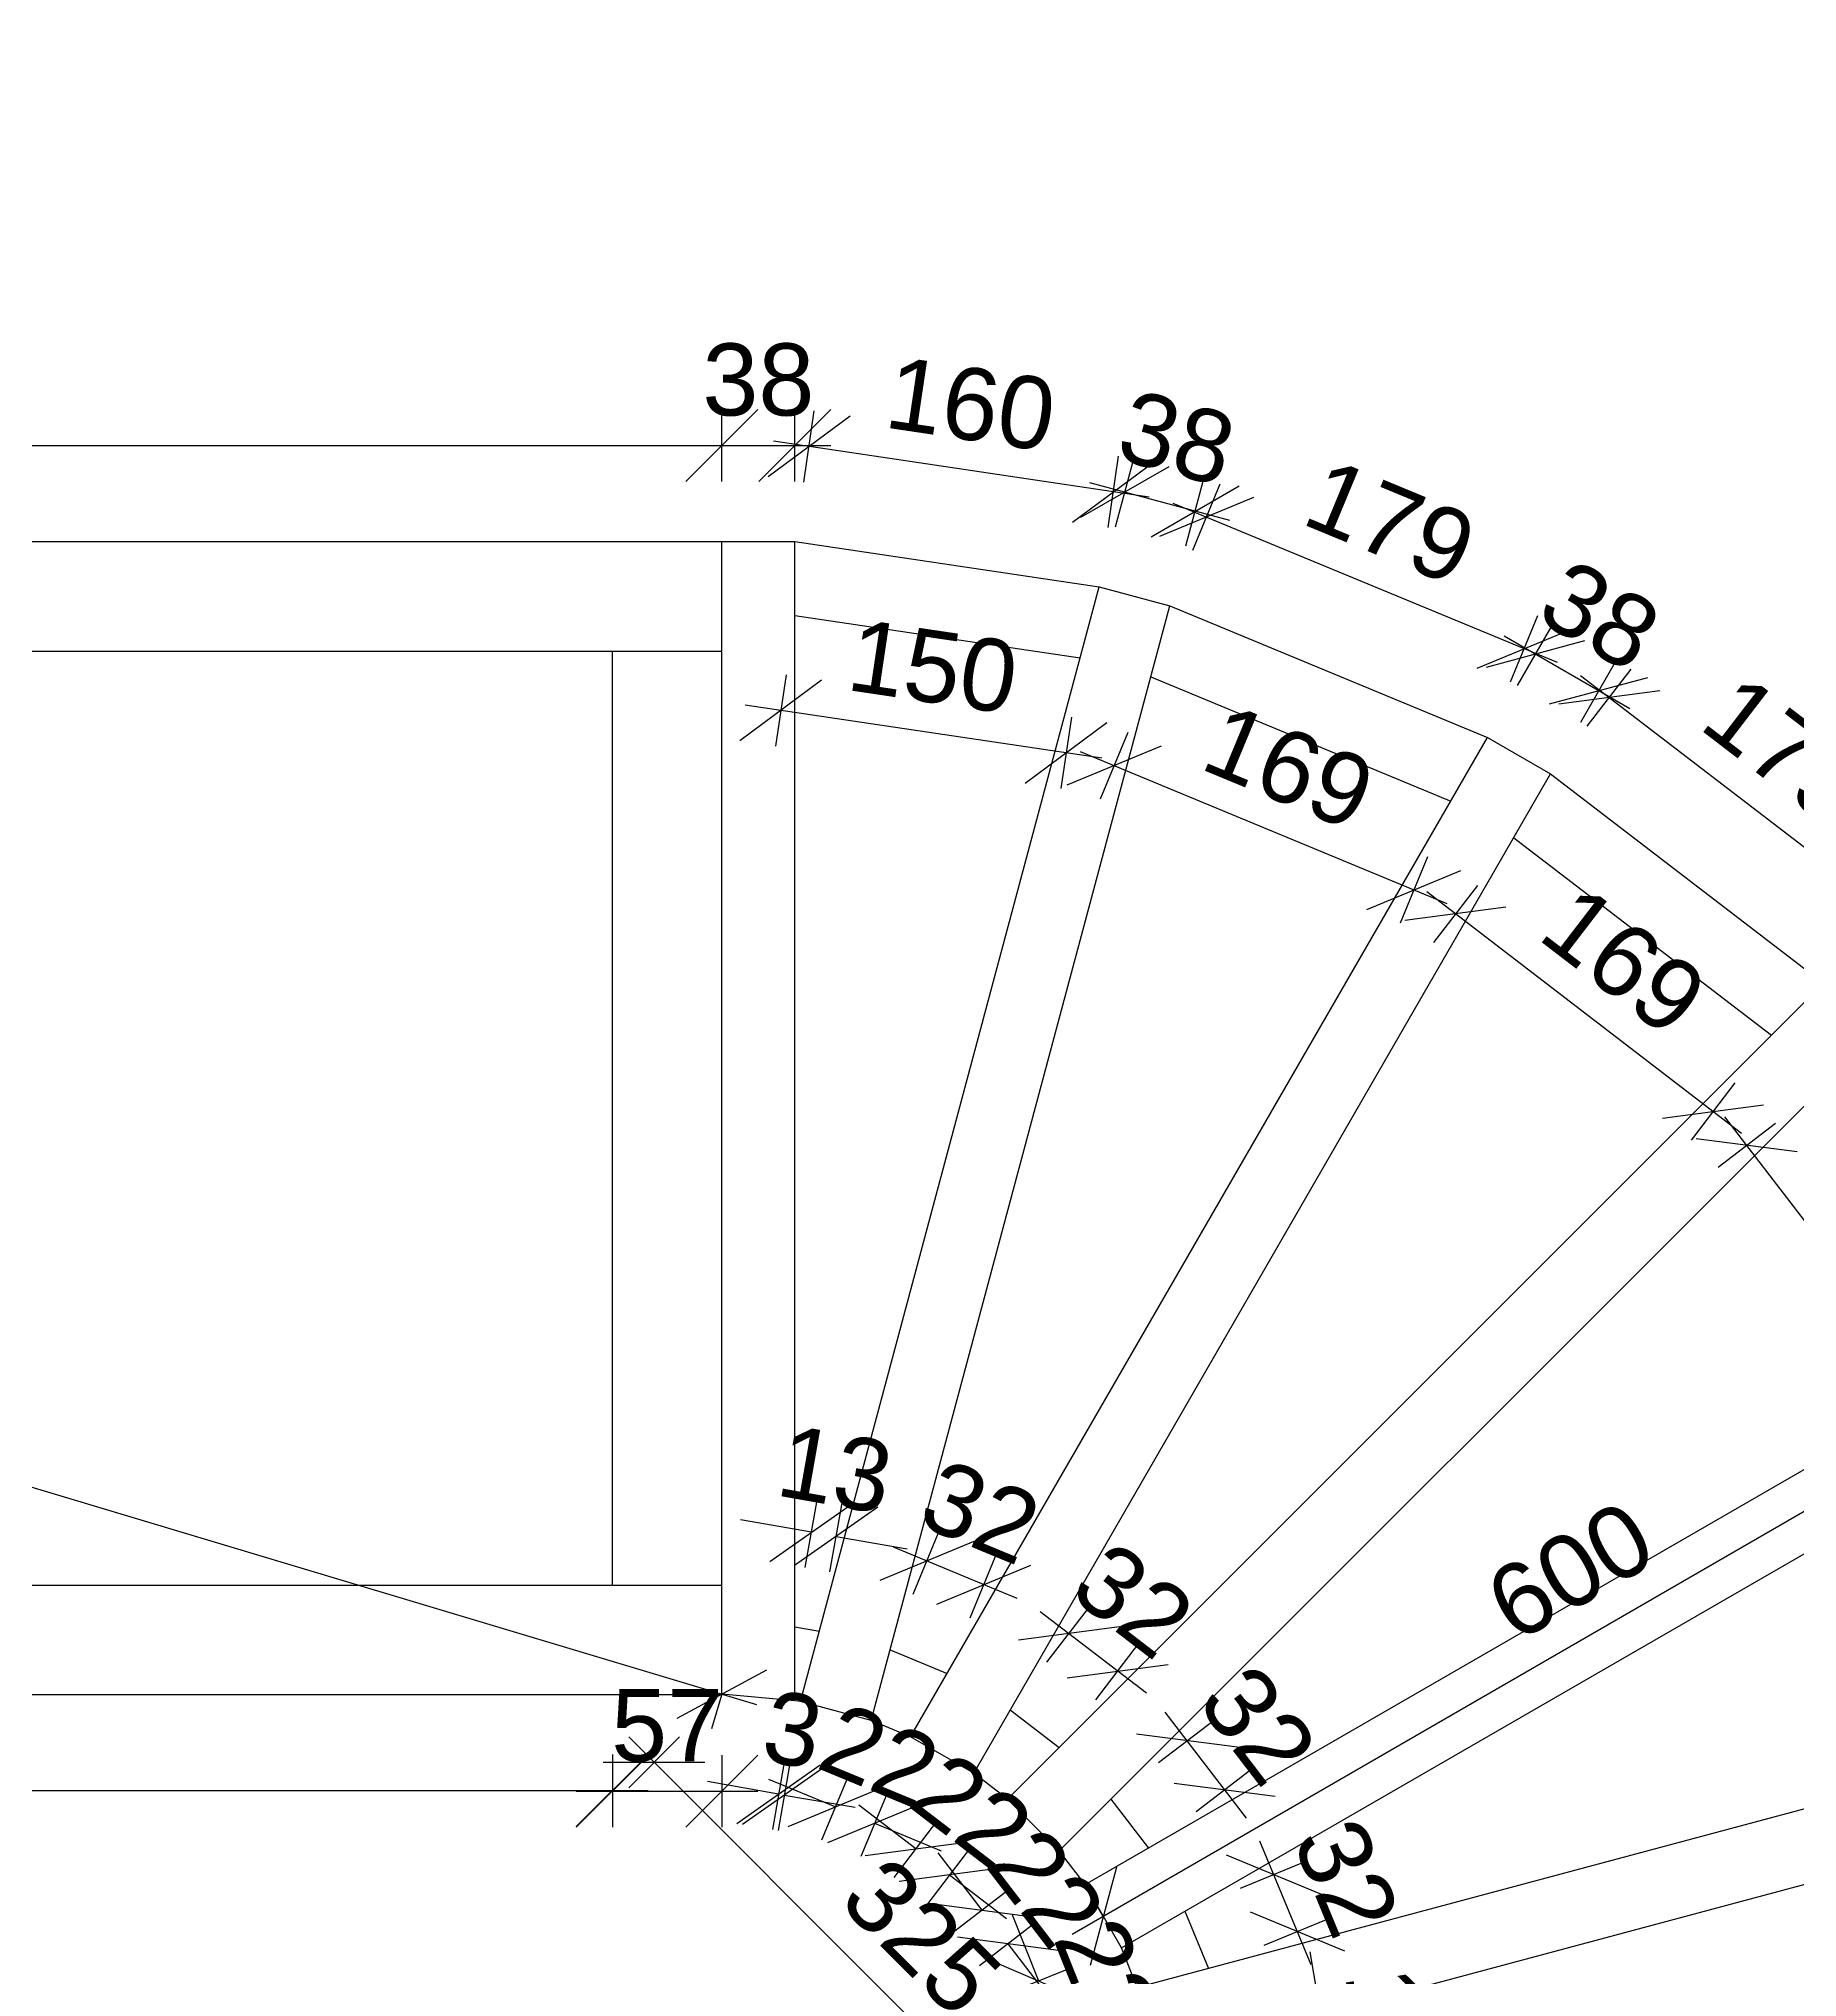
# Model space of a CAD drawing. Header units: millimetres. Extents: x -96270 to 80902, y -48795 to -34727.
# Drawn here: x 65831 to 66746, y -37668 to -36659 of the extents above; entities that cross this region are included whole.
import ezdxf
from ezdxf import colors
from ezdxf.entities.mleader import LeaderData, LeaderLine
from ezdxf.math import Vec2, Vec3

# ---------------------------------------------------------------- set-up
doc = ezdxf.new("R2010")
doc.units = ezdxf.units.MM
doc.layers.get('0').update_dxf_attribs({"lineweight": 25})
doc.layers.add('Mållinje (Afsætning af mål)', color=4, linetype='Continuous', lineweight=9)
doc.layers.add('Tyk fuldstregslinje (Optegning)', color=7, linetype='Continuous', lineweight=30)
doc.styles.add('Annotative', font='arial.ttf')
doc.dimstyles.new('Annotative', dxfattribs={"dimscale": 0, "dimtxt": 2.5, "dimasz": 2.5, "dimexe": 1.25, "dimexo": 1, "dimgap": 1, "dimtad": 1, "dimdec": 0, "dimzin": 0, "dimtxsty": 'Annotative', "dimblk": 'OBLIQUE', "dimcen": 1, "dimdle": 1.25, "dimadec": 0, "dimazin": 0, "dimtfac": 1, "dimtdec": 0, "dimtofl": 0, "dimtmove": 0, "dimatfit": 3, "dimfxl": 1.25, "dimfxlon": 1, "dimtolj": 1, "dimtzin": 0, "dimarcsym": 0})

# ---------------------------------------------------------------- blocks, each defined once
blk = doc.blocks.new('_Oblique')
at = {"color": 0, "linetype": 'ByBlock', "lineweight": -2}
blk.add_line((-0.5, -0.5), (0.5, 0.5), dxfattribs=at)
blk = doc.blocks.new('*D714')
at = {"layer": 'Defpoints', "color": 0, "transparency": 16777216}
for p in [(66186.7, -36870.8), (64186.7, -36920.8), (66186.7, -36920.8)]:
    blk.add_point(p, dxfattribs=at)
at = {"layer": 'Mållinje (Afsætning af mål)', "color": 0, "lineweight": -2, "transparency": 16777216}
for p, q in [((64186.7, -36889.6), (64186.7, -36852.1)), ((66186.7, -36889.6), (66186.7, -36852.1)), ((64167.9, -36870.8), (66205.4, -36870.8))]:
    blk.add_line(p, q, dxfattribs=at)
at = {"layer": 'Mållinje (Afsætning af mål)', "color": 0, "lineweight": -2, "transparency": 16777216, "xscale": 37.5, "yscale": 37.5, "zscale": 37.5, "rotation": 180}
blk.add_blockref('_Oblique', (64186.7, -36870.8), dxfattribs=at)
at = {"layer": 'Mållinje (Afsætning af mål)', "color": 0, "lineweight": -2, "transparency": 16777216, "xscale": 37.5, "yscale": 37.5, "zscale": 37.5}
blk.add_blockref('_Oblique', (66186.7, -36870.8), dxfattribs=at)
at = {"layer": 'Mållinje (Afsætning af mål)', "color": 0, "transparency": 16777216, "insert": (65186.7, -36836.7), "char_height": 37.5, "attachment_point": 5, "style": 'Annotative'}
blk.add_mtext('\\A1;2000', dxfattribs=at)
blk = doc.blocks.new('*D723')
at = {"layer": 'Defpoints', "color": 0, "transparency": 16777216}
for p in [(64186.7, -36920.8), (66186.7, -37520.6), (66186.7, -37520.6)]:
    blk.add_point(p, dxfattribs=at)
at = {"layer": 'Mållinje (Afsætning af mål)', "color": 0, "lineweight": -2, "transparency": 16777216}
for p, q in [((64168.7, -36915.4), (66204.7, -37526)), ((64186.7, -36920.8), (64181.3, -36938.8)), ((66186.7, -37520.6), (66181.3, -37538.6))]:
    blk.add_line(p, q, dxfattribs=at)
at = {"layer": 'Mållinje (Afsætning af mål)', "color": 0, "lineweight": -2, "transparency": 16777216, "xscale": 37.5, "yscale": 37.5, "zscale": 37.5}
for p, rotation in [((64186.7, -36920.8), 163.3050588094748), ((66186.7, -37520.6), 343.3050588094748)]:
    blk.add_blockref('_Oblique', p, dxfattribs=dict(at, rotation=rotation))
at = {"layer": 'Mållinje (Afsætning af mål)', "color": 0, "transparency": 16777216, "insert": (65196.5, -37188), "char_height": 37.5, "attachment_point": 5, "rotation": 343.3051, "style": 'Annotative'}
blk.add_mtext('\\A1;2088', dxfattribs=at)
blk = doc.blocks.new('*D669')
at = {"layer": 'Defpoints', "color": 0, "transparency": 16777216}
for p in [(66648.5, -37002), (66618, -37041.7), (66760, -37150.6)]:
    blk.add_point(p, dxfattribs=at)
at = {"layer": 'Mållinje (Afsætning af mål)', "color": 0, "lineweight": -2, "transparency": 16777216}
for p, q in [((66805.3, -37122.4), (66633.6, -36990.6)), ((66637.1, -37016.9), (66659.9, -36987.2)), ((66779, -37125.8), (66801.9, -37096.1))]:
    blk.add_line(p, q, dxfattribs=at)
at = {"layer": 'Mållinje (Afsætning af mål)', "color": 0, "lineweight": -2, "transparency": 16777216, "xscale": 37.5, "yscale": 37.5, "zscale": 37.5}
for p, rotation in [((66648.5, -37002), 142.4999999999954), ((66790.4, -37111), 322.4999999999954)]:
    blk.add_blockref('_Oblique', p, dxfattribs=dict(at, rotation=rotation))
at = {"layer": 'Mållinje (Afsætning af mål)', "color": 0, "transparency": 16777216, "insert": (66740.2, -37029.4), "char_height": 37.5, "attachment_point": 5, "rotation": 322.5, "style": 'Annotative'}
blk.add_mtext('\\A1;179', dxfattribs=at)
blk = doc.blocks.new('*D670')
at = {"layer": 'Defpoints', "color": 0, "transparency": 16777216}
for p in [(66610.1, -36979.4), (66585.1, -37022.7), (66618, -37041.7)]:
    blk.add_point(p, dxfattribs=at)
at = {"layer": 'Mållinje (Afsætning af mål)', "color": 0, "lineweight": -2, "transparency": 16777216}
for p, q in [((66659.3, -37007.8), (66593.9, -36970)), ((66600.7, -36995.7), (66619.5, -36963.2)), ((66633.7, -37014.7), (66652.4, -36982.2))]:
    blk.add_line(p, q, dxfattribs=at)
at = {"layer": 'Mållinje (Afsætning af mål)', "color": 0, "lineweight": -2, "transparency": 16777216, "xscale": 37.5, "yscale": 37.5, "zscale": 37.5}
for p, rotation in [((66610.1, -36979.4), 150.0000000000049), ((66643, -36998.4), 330.0000000000049)]:
    blk.add_blockref('_Oblique', p, dxfattribs=dict(at, rotation=rotation))
at = {"layer": 'Mållinje (Afsætning af mål)', "color": 0, "transparency": 16777216, "insert": (66643.7, -36959.3), "char_height": 37.5, "attachment_point": 5, "rotation": 330, "style": 'Annotative'}
blk.add_mtext('\\A1;38', dxfattribs=at)
blk = doc.blocks.new('*D671')
at = {"layer": 'Defpoints', "color": 0, "transparency": 16777216}
for p in [(66396.3, -36895.1), (66383.1, -36944.4), (66419.8, -36954.2)]:
    blk.add_point(p, dxfattribs=at)
at = {"layer": 'Mållinje (Afsætning af mål)', "color": 0, "lineweight": -2, "transparency": 16777216}
for p, q in [((66391.5, -36913.2), (66401.2, -36877)), ((66451.1, -36909.8), (66378.2, -36890.3)), ((66428.2, -36923.1), (66437.9, -36886.8))]:
    blk.add_line(p, q, dxfattribs=at)
at = {"layer": 'Mållinje (Afsætning af mål)', "color": 0, "lineweight": -2, "transparency": 16777216, "xscale": 37.5, "yscale": 37.5, "zscale": 37.5}
for p, rotation in [((66396.3, -36895.1), 164.9999999999935), ((66433, -36905), 344.9999999999935)]:
    blk.add_blockref('_Oblique', p, dxfattribs=dict(at, rotation=rotation))
at = {"layer": 'Mållinje (Afsætning af mål)', "color": 0, "transparency": 16777216, "insert": (66423.5, -36867), "char_height": 37.5, "attachment_point": 5, "rotation": 345, "style": 'Annotative'}
blk.add_mtext('\\A1;38', dxfattribs=at)
blk = doc.blocks.new('*D672')
at = {"layer": 'Defpoints', "color": 0, "transparency": 16777216}
for p in [(66438.9, -36908), (66419.8, -36954.2), (66585.1, -37022.7)]:
    blk.add_point(p, dxfattribs=at)
at = {"layer": 'Mållinje (Afsætning af mål)', "color": 0, "lineweight": -2, "transparency": 16777216}
for p, q in [((66431.8, -36925.3), (66446.1, -36890.7)), ((66621.6, -36983.7), (66421.6, -36900.9)), ((66597.1, -36993.8), (66611.4, -36959.2))]:
    blk.add_line(p, q, dxfattribs=at)
at = {"layer": 'Mållinje (Afsætning af mål)', "color": 0, "lineweight": -2, "transparency": 16777216, "xscale": 37.5, "yscale": 37.5, "zscale": 37.5}
for p, rotation in [((66438.9, -36908), 157.4999999999991), ((66604.3, -36976.5), 337.4999999999991)]:
    blk.add_blockref('_Oblique', p, dxfattribs=dict(at, rotation=rotation))
at = {"layer": 'Mållinje (Afsætning af mål)', "color": 0, "transparency": 16777216, "insert": (66534.7, -36910.7), "char_height": 37.5, "attachment_point": 5, "rotation": 337.5, "style": 'Annotative'}
blk.add_mtext('\\A1;179', dxfattribs=at)
blk = doc.blocks.new('*D673')
at = {"layer": 'Defpoints', "color": 0, "transparency": 16777216}
for p in [(66232.1, -36871.4), (66224.7, -36920.8), (66383.1, -36944.4)]:
    blk.add_point(p, dxfattribs=at)
at = {"layer": 'Mållinje (Afsætning af mål)', "color": 0, "lineweight": -2, "transparency": 16777216}
for p, q in [((66229.3, -36889.9), (66234.8, -36852.8)), ((66409, -36897.7), (66213.5, -36868.6)), ((66387.7, -36913.5), (66393.2, -36876.4))]:
    blk.add_line(p, q, dxfattribs=at)
at = {"layer": 'Mållinje (Afsætning af mål)', "color": 0, "lineweight": -2, "transparency": 16777216, "xscale": 37.5, "yscale": 37.5, "zscale": 37.5}
for p, rotation in [((66232.1, -36871.4), 171.5355879358983), ((66390.5, -36894.9), 351.5355879358983)]:
    blk.add_blockref('_Oblique', p, dxfattribs=dict(at, rotation=rotation))
at = {"layer": 'Mållinje (Afsætning af mål)', "color": 0, "transparency": 16777216, "insert": (66316.3, -36849.4), "char_height": 37.5, "attachment_point": 5, "rotation": 351.5356, "style": 'Annotative'}
blk.add_mtext('\\A1;160', dxfattribs=at)
blk = doc.blocks.new('*D674')
at = {"layer": 'Defpoints', "color": 0, "transparency": 16777216}
for p in [(66224.7, -36870.8), (66186.7, -36920.8), (66224.7, -36920.8)]:
    blk.add_point(p, dxfattribs=at)
at = {"layer": 'Mållinje (Afsætning af mål)', "color": 0, "lineweight": -2, "transparency": 16777216}
for p, q in [((66186.7, -36889.6), (66186.7, -36852.1)), ((66224.7, -36889.6), (66224.7, -36852.1)), ((66167.9, -36870.8), (66243.4, -36870.8))]:
    blk.add_line(p, q, dxfattribs=at)
at = {"layer": 'Mållinje (Afsætning af mål)', "color": 0, "lineweight": -2, "transparency": 16777216, "xscale": 37.5, "yscale": 37.5, "zscale": 37.5, "rotation": 180}
blk.add_blockref('_Oblique', (66186.7, -36870.8), dxfattribs=at)
at = {"layer": 'Mållinje (Afsætning af mål)', "color": 0, "lineweight": -2, "transparency": 16777216, "xscale": 37.5, "yscale": 37.5, "zscale": 37.5}
blk.add_blockref('_Oblique', (66224.7, -36870.8), dxfattribs=at)
at = {"layer": 'Mållinje (Afsætning af mål)', "color": 0, "transparency": 16777216, "insert": (66205.7, -36836.7), "char_height": 37.5, "attachment_point": 5, "style": 'Annotative'}
blk.add_mtext('\\A1;38', dxfattribs=at)
blk = doc.blocks.new('*D676')
at = {"layer": 'Defpoints', "color": 0, "transparency": 16777216}
for p in [(66394.7, -37652.7), (66351.6, -37669.9), (66402.9, -37673.2)]:
    blk.add_point(p, dxfattribs=at)
at = {"layer": 'Mållinje (Afsætning af mål)', "color": 0, "lineweight": -2, "transparency": 16777216}
for p, q in [((66351.6, -37669.9), (66337.7, -37635.1)), ((66369, -37662.9), (66334.2, -37676.9)), ((66377.2, -37683.5), (66342.4, -37697.4)), ((66359.8, -37690.4), (66373.8, -37725.3))]:
    blk.add_line(p, q, dxfattribs=at)
at = {"layer": 'Mållinje (Afsætning af mål)', "color": 0, "lineweight": -2, "transparency": 16777216, "xscale": 37.5, "yscale": 37.5, "zscale": 37.5}
for p, rotation in [((66351.6, -37669.9), 291.8095477103162), ((66359.8, -37690.4), 111.8095477103163)]:
    blk.add_blockref('_Oblique', p, dxfattribs=dict(at, rotation=rotation))
at = {"layer": 'Mållinje (Afsætning af mål)', "color": 0, "transparency": 16777216, "insert": (66387.1, -37667.6), "char_height": 37.5, "attachment_point": 5, "rotation": 291.8095, "style": 'Annotative'}
blk.add_mtext('\\A1;22', dxfattribs=at)
blk = doc.blocks.new('*D677')
at = {"layer": 'Defpoints', "color": 0, "transparency": 16777216}
for p in [(66499.1, -37691.7), (66449.8, -37700), (66452, -37712.8)]:
    blk.add_point(p, dxfattribs=at)
at = {"layer": 'Mållinje (Afsætning af mål)', "color": 0, "lineweight": -2, "transparency": 16777216}
for p, q in [((66499.1, -37691.7), (66492.9, -37654.7)), ((66480.6, -37694.8), (66517.6, -37688.6)), ((66482.8, -37707.6), (66519.8, -37701.4)), ((66501.3, -37704.5), (66507.5, -37741.5))]:
    blk.add_line(p, q, dxfattribs=at)
at = {"layer": 'Mållinje (Afsætning af mål)', "color": 0, "lineweight": -2, "transparency": 16777216, "xscale": 37.5, "yscale": 37.5, "zscale": 37.5}
for p, rotation in [((66499.1, -37691.7), 279.5430374472397), ((66501.3, -37704.5), 99.54303744723971)]:
    blk.add_blockref('_Oblique', p, dxfattribs=dict(at, rotation=rotation))
at = {"layer": 'Mållinje (Afsætning af mål)', "color": 0, "transparency": 16777216, "insert": (66533.9, -37692.4), "char_height": 37.5, "attachment_point": 5, "rotation": 279.543, "style": 'Annotative'}
blk.add_mtext('\\A1;13', dxfattribs=at)
blk = doc.blocks.new('*D678')
at = {"layer": 'Defpoints', "color": 0, "transparency": 16777216}
for p in [(66473.9, -37614.5), (66427.7, -37633.6), (66440, -37663.3)]:
    blk.add_point(p, dxfattribs=at)
at = {"layer": 'Mållinje (Afsætning af mål)', "color": 0, "lineweight": -2, "transparency": 16777216}
for p, q in [((66493.4, -37661.5), (66466.7, -37597.1)), ((66456.6, -37621.6), (66491.2, -37607.3)), ((66468.9, -37651.3), (66503.5, -37637))]:
    blk.add_line(p, q, dxfattribs=at)
at = {"layer": 'Mållinje (Afsætning af mål)', "color": 0, "lineweight": -2, "transparency": 16777216, "xscale": 37.5, "yscale": 37.5, "zscale": 37.5}
for p, rotation in [((66473.9, -37614.5), 112.499999999991), ((66486.2, -37644.1), 292.499999999991)]:
    blk.add_blockref('_Oblique', p, dxfattribs=dict(at, rotation=rotation))
at = {"layer": 'Mållinje (Afsætning af mål)', "color": 0, "transparency": 16777216, "insert": (66511.6, -37616.2), "char_height": 37.5, "attachment_point": 5, "rotation": 292.5, "style": 'Annotative'}
blk.add_mtext('\\A1;32', dxfattribs=at)
blk = doc.blocks.new('*D679')
at = {"layer": 'Defpoints', "color": 0, "transparency": 16777216}
for p in [(66428.8, -37544.8), (66389.2, -37575.2), (66408.7, -37600.7)]:
    blk.add_point(p, dxfattribs=at)
at = {"layer": 'Mållinje (Afsætning af mål)', "color": 0, "lineweight": -2, "transparency": 16777216}
for p, q in [((66414, -37556.2), (66443.7, -37533.4)), ((66459.8, -37585.1), (66417.4, -37529.9)), ((66433.5, -37581.7), (66463.3, -37558.8))]:
    blk.add_line(p, q, dxfattribs=at)
at = {"layer": 'Mållinje (Afsætning af mål)', "color": 0, "lineweight": -2, "transparency": 16777216, "xscale": 37.5, "yscale": 37.5, "zscale": 37.5}
for p, rotation in [((66428.8, -37544.8), 127.5000000000172), ((66448.4, -37570.3), 307.5000000000172)]:
    blk.add_blockref('_Oblique', p, dxfattribs=dict(at, rotation=rotation))
at = {"layer": 'Mållinje (Afsætning af mål)', "color": 0, "transparency": 16777216, "insert": (66465.7, -37536.7), "char_height": 37.5, "attachment_point": 5, "rotation": 307.5, "style": 'Annotative'}
blk.add_mtext('\\A1;32', dxfattribs=at)
blk = doc.blocks.new('*D680')
at = {"layer": 'Defpoints', "color": 0, "transparency": 16777216}
for p in [(66367.3, -37489.1), (66336.8, -37528.8), (66362.3, -37548.3)]:
    blk.add_point(p, dxfattribs=at)
at = {"layer": 'Mållinje (Afsætning af mål)', "color": 0, "lineweight": -2, "transparency": 16777216}
for p, q in [((66355.8, -37504), (66378.7, -37474.3)), ((66407.6, -37520.1), (66352.4, -37477.7)), ((66381.3, -37523.6), (66404.1, -37493.8))]:
    blk.add_line(p, q, dxfattribs=at)
at = {"layer": 'Mållinje (Afsætning af mål)', "color": 0, "lineweight": -2, "transparency": 16777216, "xscale": 37.5, "yscale": 37.5, "zscale": 37.5}
for p, rotation in [((66367.3, -37489.1), 142.5000000000082), ((66392.7, -37508.7), 322.5000000000082)]:
    blk.add_blockref('_Oblique', p, dxfattribs=dict(at, rotation=rotation))
at = {"layer": 'Mållinje (Afsætning af mål)', "color": 0, "transparency": 16777216, "insert": (66400.8, -37471.8), "char_height": 37.5, "attachment_point": 5, "rotation": 322.5, "style": 'Annotative'}
blk.add_mtext('\\A1;32', dxfattribs=at)
blk = doc.blocks.new('*D681')
at = {"layer": 'Defpoints', "color": 0, "transparency": 16777216}
for p in [(66293.4, -37451.3), (66274.2, -37497.5), (66303.9, -37509.8)]:
    blk.add_point(p, dxfattribs=at)
at = {"layer": 'Mållinje (Afsætning af mål)', "color": 0, "lineweight": -2, "transparency": 16777216}
for p, q in [((66286.2, -37468.6), (66300.5, -37434)), ((66340.4, -37470.8), (66276, -37444.1)), ((66315.9, -37480.9), (66330.2, -37446.3))]:
    blk.add_line(p, q, dxfattribs=at)
at = {"layer": 'Mållinje (Afsætning af mål)', "color": 0, "lineweight": -2, "transparency": 16777216, "xscale": 37.5, "yscale": 37.5, "zscale": 37.5}
for p, rotation in [((66293.4, -37451.3), 157.499999999992), ((66323, -37463.6), 337.499999999992)]:
    blk.add_blockref('_Oblique', p, dxfattribs=dict(at, rotation=rotation))
at = {"layer": 'Mållinje (Afsætning af mål)', "color": 0, "transparency": 16777216, "insert": (66321.3, -37425.9), "char_height": 37.5, "attachment_point": 5, "rotation": 337.5, "style": 'Annotative'}
blk.add_mtext('\\A1;32', dxfattribs=at)
blk = doc.blocks.new('*D682')
at = {"layer": 'Defpoints', "color": 0, "transparency": 16777216}
for p in [(66233.4, -37436.3), (66224.7, -37485.5), (66237.5, -37487.8)]:
    blk.add_point(p, dxfattribs=at)
at = {"layer": 'Mållinje (Afsætning af mål)', "color": 0, "lineweight": -2, "transparency": 16777216}
for p, q in [((66230.1, -37454.7), (66236.6, -37417.8)), ((66242.9, -37457), (66249.4, -37420.1)), ((66233.4, -37436.3), (66196.4, -37429.8)), ((66246.2, -37438.5), (66283.1, -37445))]:
    blk.add_line(p, q, dxfattribs=at)
at = {"layer": 'Mållinje (Afsætning af mål)', "color": 0, "lineweight": -2, "transparency": 16777216, "xscale": 37.5, "yscale": 37.5, "zscale": 37.5}
for p, rotation in [((66233.4, -37436.3), 350.000000000025), ((66246.2, -37438.5), 170.0000000000249)]:
    blk.add_blockref('_Oblique', p, dxfattribs=dict(at, rotation=rotation))
at = {"layer": 'Mållinje (Afsætning af mål)', "color": 0, "transparency": 16777216, "insert": (66245.7, -37403.8), "char_height": 37.5, "attachment_point": 5, "rotation": 350, "style": 'Annotative'}
blk.add_mtext('\\A1;13', dxfattribs=at)
blk = doc.blocks.new('*D683')
at = {"layer": 'Defpoints', "color": 0, "transparency": 16777216}
for p in [(66362.2, -37602.2), (66375.7, -37619.7), (66322.1, -37633)]:
    blk.add_point(p, dxfattribs=at)
at = {"layer": 'Mållinje (Afsætning af mål)', "color": 0, "lineweight": -2, "transparency": 16777216}
for p, q in [((66322.1, -37633), (66299.3, -37603.2)), ((66337, -37621.5), (66307.2, -37644.4)), ((66350.5, -37639.1), (66320.7, -37661.9)), ((66335.6, -37650.5), (66358.4, -37680.3))]:
    blk.add_line(p, q, dxfattribs=at)
at = {"layer": 'Mållinje (Afsætning af mål)', "color": 0, "lineweight": -2, "transparency": 16777216, "xscale": 37.5, "yscale": 37.5, "zscale": 37.5}
for p, rotation in [((66322.1, -37633), 307.4999999999838), ((66335.6, -37650.5), 127.4999999999838)]:
    blk.add_blockref('_Oblique', p, dxfattribs=dict(at, rotation=rotation))
at = {"layer": 'Mållinje (Afsætning af mål)', "color": 0, "transparency": 16777216, "insert": (66355.7, -37621.2), "char_height": 37.5, "attachment_point": 5, "rotation": 307.5, "style": 'Annotative'}
blk.add_mtext('\\A1;22', dxfattribs=at)
blk = doc.blocks.new('*D684')
at = {"layer": 'Defpoints', "color": 0, "transparency": 16777216}
for p in [(66317.8, -37561.8), (66335.3, -37575.3), (66287.6, -37601.1)]:
    blk.add_point(p, dxfattribs=at)
at = {"layer": 'Mållinje (Afsætning af mål)', "color": 0, "lineweight": -2, "transparency": 16777216}
for p, q in [((66287.6, -37601.1), (66257.9, -37578.3)), ((66299, -37586.2), (66276.2, -37616)), ((66316.6, -37599.7), (66293.8, -37629.5)), ((66305.2, -37614.6), (66334.9, -37637.4))]:
    blk.add_line(p, q, dxfattribs=at)
at = {"layer": 'Mållinje (Afsætning af mål)', "color": 0, "lineweight": -2, "transparency": 16777216, "xscale": 37.5, "yscale": 37.5, "zscale": 37.5}
for p, rotation in [((66287.6, -37601.1), 322.4999999999967), ((66305.2, -37614.6), 142.4999999999967)]:
    blk.add_blockref('_Oblique', p, dxfattribs=dict(at, rotation=rotation))
at = {"layer": 'Mållinje (Afsætning af mål)', "color": 0, "transparency": 16777216, "insert": (66317, -37581), "char_height": 37.5, "attachment_point": 5, "rotation": 322.5, "style": 'Annotative'}
blk.add_mtext('\\A1;22', dxfattribs=at)
blk = doc.blocks.new('*D741')
at = {"layer": 'Defpoints', "color": 0, "transparency": 16777216}
for p in [(66264.4, -37534.3), (66284.8, -37542.8), (66245.7, -37579.3)]:
    blk.add_point(p, dxfattribs=at)
at = {"layer": 'Mållinje (Afsætning af mål)', "color": 0, "lineweight": -2, "transparency": 16777216}
for p, q in [((66245.7, -37579.3), (66211.1, -37565)), ((66252.9, -37562), (66238.6, -37596.6)), ((66273.4, -37570.5), (66259, -37605.1)), ((66266.2, -37587.8), (66300.9, -37602.2))]:
    blk.add_line(p, q, dxfattribs=at)
at = {"layer": 'Mållinje (Afsætning af mål)', "color": 0, "lineweight": -2, "transparency": 16777216, "xscale": 37.5, "yscale": 37.5, "zscale": 37.5}
for p, rotation in [((66245.7, -37579.3), 337.5000000000064), ((66266.2, -37587.8), 157.5000000000064)]:
    blk.add_blockref('_Oblique', p, dxfattribs=dict(at, rotation=rotation))
at = {"layer": 'Mållinje (Afsætning af mål)', "color": 0, "transparency": 16777216, "insert": (66268.9, -37552.3), "char_height": 37.5, "attachment_point": 5, "rotation": 337.5, "style": 'Annotative'}
blk.add_mtext('\\A1;22', dxfattribs=at)
blk = doc.blocks.new('*D742')
at = {"layer": 'Defpoints', "color": 0, "transparency": 16777216}
for p in [(66224.7, -37524), (66227.7, -37524.5), (66216.2, -37572.6)]:
    blk.add_point(p, dxfattribs=at)
at = {"layer": 'Mållinje (Afsætning af mål)', "color": 0, "lineweight": -2, "transparency": 16777216}
for p, q in [((66219.4, -37554.1), (66213, -37591)), ((66222.4, -37554.6), (66216, -37591.5)), ((66216.2, -37572.6), (66179.3, -37566.1)), ((66219.2, -37573.1), (66256.1, -37579.5))]:
    blk.add_line(p, q, dxfattribs=at)
at = {"layer": 'Mållinje (Afsætning af mål)', "color": 0, "lineweight": -2, "transparency": 16777216, "xscale": 37.5, "yscale": 37.5, "zscale": 37.5}
for p, rotation in [((66216.2, -37572.6), 350.114333055934), ((66219.2, -37573.1), 170.114333055934)]:
    blk.add_blockref('_Oblique', p, dxfattribs=dict(at, rotation=rotation))
at = {"layer": 'Mållinje (Afsætning af mål)', "color": 0, "transparency": 16777216, "insert": (66223.6, -37539.2), "char_height": 37.5, "attachment_point": 5, "rotation": 350.1143, "style": 'Annotative'}
blk.add_mtext('\\A1;3', dxfattribs=at)
blk = doc.blocks.new('*D745')
at = {"layer": 'Defpoints', "color": 0, "transparency": 16777216}
for p in [(66759.8, -37204.6), (66720.1, -37235), (66862.6, -37338.6)]:
    blk.add_point(p, dxfattribs=at)
at = {"layer": 'Mållinje (Afsætning af mål)', "color": 0, "lineweight": -2, "transparency": 16777216}
for p, q in [((66735, -37223.6), (66705.2, -37246.5)), ((66834.4, -37383.9), (66708.7, -37220.2)), ((66837.8, -37357.7), (66808.1, -37380.5))]:
    blk.add_line(p, q, dxfattribs=at)
at = {"layer": 'Mållinje (Afsætning af mål)', "color": 0, "lineweight": -2, "transparency": 16777216, "xscale": 37.5, "yscale": 37.5, "zscale": 37.5}
for p, rotation in [((66720.1, -37235), 127.500000000001), ((66822.9, -37369.1), 307.500000000001)]:
    blk.add_blockref('_Oblique', p, dxfattribs=dict(at, rotation=rotation))
at = {"layer": 'Mållinje (Afsætning af mål)', "color": 0, "transparency": 16777216, "insert": (66798.6, -37281.3), "char_height": 37.5, "attachment_point": 5, "rotation": 307.5, "style": 'Annotative'}
blk.add_mtext('\\A1;169', dxfattribs=at)
blk = doc.blocks.new('*D746')
at = {"layer": 'Defpoints', "color": 0, "transparency": 16777216}
for p in [(66598.9, -37074.9), (66568.4, -37114.6), (66732.9, -37177.7)]:
    blk.add_point(p, dxfattribs=at)
at = {"layer": 'Mållinje (Afsætning af mål)', "color": 0, "lineweight": -2, "transparency": 16777216}
for p, q in [((66579.9, -37099.7), (66557, -37129.4)), ((66717.3, -37228.8), (66553.6, -37103.1)), ((66713.9, -37202.5), (66691.1, -37232.3))]:
    blk.add_line(p, q, dxfattribs=at)
at = {"layer": 'Mållinje (Afsætning af mål)', "color": 0, "lineweight": -2, "transparency": 16777216, "xscale": 37.5, "yscale": 37.5, "zscale": 37.5}
for p, rotation in [((66568.4, -37114.6), 142.5000000000025), ((66702.5, -37217.4), 322.5000000000024)]:
    blk.add_blockref('_Oblique', p, dxfattribs=dict(at, rotation=rotation))
at = {"layer": 'Mållinje (Afsætning af mål)', "color": 0, "transparency": 16777216, "insert": (66656.2, -37138.9), "char_height": 37.5, "attachment_point": 5, "rotation": 322.5, "style": 'Annotative'}
blk.add_mtext('\\A1;169', dxfattribs=at)
blk = doc.blocks.new('*D747')
at = {"layer": 'Defpoints', "color": 0, "transparency": 16777216}
for p in [(66409.9, -36991.2), (66390.8, -37037.4), (66566, -37055.9)]:
    blk.add_point(p, dxfattribs=at)
at = {"layer": 'Mållinje (Afsætning af mål)', "color": 0, "lineweight": -2, "transparency": 16777216}
for p, q in [((66397.9, -37020.1), (66383.6, -37054.8)), ((66564.2, -37109.3), (66373.4, -37030.3)), ((66554, -37084.8), (66539.7, -37119.4))]:
    blk.add_line(p, q, dxfattribs=at)
at = {"layer": 'Mållinje (Afsætning af mål)', "color": 0, "lineweight": -2, "transparency": 16777216, "xscale": 37.5, "yscale": 37.5, "zscale": 37.5}
for p, rotation in [((66390.8, -37037.4), 157.5000000000024), ((66546.8, -37102.1), 337.5000000000024)]:
    blk.add_blockref('_Oblique', p, dxfattribs=dict(at, rotation=rotation))
at = {"layer": 'Mållinje (Afsætning af mål)', "color": 0, "transparency": 16777216, "insert": (66481.9, -37038.2), "char_height": 37.5, "attachment_point": 5, "rotation": 337.5, "style": 'Annotative'}
blk.add_mtext('\\A1;169', dxfattribs=at)
blk = doc.blocks.new('*D748')
at = {"layer": 'Defpoints', "color": 0, "transparency": 16777216}
for p in [(66224.7, -36959.2), (66373.2, -36981.3), (66217.3, -37008.7)]:
    blk.add_point(p, dxfattribs=at)
at = {"layer": 'Mållinje (Afsætning af mål)', "color": 0, "lineweight": -2, "transparency": 16777216}
for p, q in [((66220.1, -36990.1), (66214.6, -37027.2)), ((66384.4, -37033.5), (66198.8, -37005.9)), ((66368.6, -37012.2), (66363.1, -37049.3))]:
    blk.add_line(p, q, dxfattribs=at)
at = {"layer": 'Mållinje (Afsætning af mål)', "color": 0, "lineweight": -2, "transparency": 16777216, "xscale": 37.5, "yscale": 37.5, "zscale": 37.5}
for p, rotation in [((66217.3, -37008.7), 171.5355879358973), ((66365.8, -37030.8), 351.5355879358973)]:
    blk.add_blockref('_Oblique', p, dxfattribs=dict(at, rotation=rotation))
at = {"layer": 'Mållinje (Afsætning af mål)', "color": 0, "transparency": 16777216, "insert": (66296.6, -36986), "char_height": 37.5, "attachment_point": 5, "rotation": 351.5356, "style": 'Annotative'}
blk.add_mtext('\\A1;150', dxfattribs=at)
blk = doc.blocks.new('*D749')
at = {"layer": 'Defpoints', "color": 0, "transparency": 16777216}
for p in [(66186.7, -37520.8), (66151.4, -37556.1), (66416.7, -37750.8)]:
    blk.add_point(p, dxfattribs=at)
at = {"layer": 'Mållinje (Afsætning af mål)', "color": 0, "lineweight": -2, "transparency": 16777216}
for p, q in [((66164.7, -37542.8), (66138.2, -37569.3)), ((66394.7, -37799.3), (66138.2, -37542.8)), ((66394.7, -37772.8), (66368.2, -37799.3))]:
    blk.add_line(p, q, dxfattribs=at)
at = {"layer": 'Mållinje (Afsætning af mål)', "color": 0, "lineweight": -2, "transparency": 16777216, "xscale": 37.5, "yscale": 37.5, "zscale": 37.5}
for p, rotation in [((66151.4, -37556.1), 135), ((66381.4, -37786.1), 315)]:
    blk.add_blockref('_Oblique', p, dxfattribs=dict(at, rotation=rotation))
at = {"layer": 'Mållinje (Afsætning af mål)', "color": 0, "transparency": 16777216, "insert": (66290.6, -37646.9), "char_height": 37.5, "attachment_point": 5, "rotation": 315, "style": 'Annotative'}
blk.add_mtext('\\A1;325', dxfattribs=at)
blk = doc.blocks.new('*D750')
at = {"layer": 'Defpoints', "color": 0, "transparency": 16777216}
for p in [(66905.3, -37335.9), (66385.2, -37636.2), (66385.2, -37636.2)]:
    blk.add_point(p, dxfattribs=at)
at = {"layer": 'Mållinje (Afsætning af mål)', "color": 0, "lineweight": -2, "transparency": 16777216}
for p, q in [((66905.3, -37335.9), (66895.9, -37319.7)), ((66921.5, -37326.5), (66369, -37645.6)), ((66385.2, -37636.2), (66375.8, -37620))]:
    blk.add_line(p, q, dxfattribs=at)
at = {"layer": 'Mållinje (Afsætning af mål)', "color": 0, "lineweight": -2, "transparency": 16777216, "xscale": 37.5, "yscale": 37.5, "zscale": 37.5}
for p, rotation in [((66905.3, -37335.9), 30.0000000000023), ((66385.2, -37636.2), 210.0000000000023)]:
    blk.add_blockref('_Oblique', p, dxfattribs=dict(at, rotation=rotation))
at = {"layer": 'Mållinje (Afsætning af mål)', "color": 0, "transparency": 16777216, "insert": (66628.2, -37456.5), "char_height": 37.5, "attachment_point": 5, "rotation": 30, "style": 'Annotative'}
blk.add_mtext('\\A1;600', dxfattribs=at)
blk = doc.blocks.new('*D758')
at = {"layer": 'Defpoints', "color": 0, "transparency": 16777216}
for p in [(64243.7, -37482.8), (66129.7, -37482.8), (66129.7, -37570.8)]:
    blk.add_point(p, dxfattribs=at)
at = {"layer": 'Mållinje (Afsætning af mål)', "color": 0, "lineweight": -2, "transparency": 16777216}
for p, q in [((64243.7, -37552), (64243.7, -37589.5)), ((66129.7, -37552), (66129.7, -37589.5)), ((64224.9, -37570.8), (66148.4, -37570.8))]:
    blk.add_line(p, q, dxfattribs=at)
at = {"layer": 'Mållinje (Afsætning af mål)', "color": 0, "lineweight": -2, "transparency": 16777216, "xscale": 37.5, "yscale": 37.5, "zscale": 37.5, "rotation": 180}
blk.add_blockref('_Oblique', (64243.7, -37570.8), dxfattribs=at)
at = {"layer": 'Mållinje (Afsætning af mål)', "color": 0, "lineweight": -2, "transparency": 16777216, "xscale": 37.5, "yscale": 37.5, "zscale": 37.5}
blk.add_blockref('_Oblique', (66129.7, -37570.8), dxfattribs=at)
at = {"layer": 'Mållinje (Afsætning af mål)', "color": 0, "transparency": 16777216, "insert": (65186.7, -37536.6), "char_height": 37.5, "attachment_point": 5, "style": 'Annotative'}
blk.add_mtext('\\A1;1886', dxfattribs=at)
blk = doc.blocks.new('*D759')
at = {"layer": 'Defpoints', "color": 0, "transparency": 16777216}
for p in [(66129.7, -37482.8), (66186.7, -37482.8), (66186.7, -37571.1)]:
    blk.add_point(p, dxfattribs=at)
at = {"layer": 'Mållinje (Afsætning af mål)', "color": 0, "lineweight": -2, "transparency": 16777216}
for p, q in [((66129.7, -37552.4), (66129.7, -37589.9)), ((66186.7, -37552.4), (66186.7, -37589.9)), ((66110.9, -37571.1), (66205.4, -37571.1))]:
    blk.add_line(p, q, dxfattribs=at)
at = {"layer": 'Mållinje (Afsætning af mål)', "color": 0, "lineweight": -2, "transparency": 16777216, "xscale": 37.5, "yscale": 37.5, "zscale": 37.5, "rotation": 180}
blk.add_blockref('_Oblique', (66129.7, -37571.1), dxfattribs=at)
at = {"layer": 'Mållinje (Afsætning af mål)', "color": 0, "lineweight": -2, "transparency": 16777216, "xscale": 37.5, "yscale": 37.5, "zscale": 37.5}
blk.add_blockref('_Oblique', (66186.7, -37571.1), dxfattribs=at)
at = {"layer": 'Mållinje (Afsætning af mål)', "color": 0, "transparency": 16777216, "insert": (66158.2, -37537), "char_height": 37.5, "attachment_point": 5, "style": 'Annotative'}
blk.add_mtext('\\A1;57', dxfattribs=at)

msp = doc.modelspace()

# ---------------------------------------------------------------- linework, layer by layer
at = {"layer": 'Tyk fuldstregslinje (Optegning)'}
for p, q in [((64186.7, -36920.8), (66186.7, -36920.8)), ((66186.7, -37520.8), (66186.7, -36920.8)), ((66186.7, -36920.8), (66224.7, -36920.8)), ((66224.7, -37524), (66224.7, -36920.8)), ((66224.7, -36920.8), (66383.1, -36944.4)), ((66227.7, -37524.5), (66383.1, -36944.4)), ((66383.1, -36944.4), (66419.8, -36954.2)), ((66224.7, -36959.2), (66373.2, -36981.3)), ((66264.4, -37534.3), (66419.8, -36954.2)), ((66419.8, -36954.2), (66585.1, -37022.7)), ((64186.7, -36977.8), (66186.7, -36977.8)), ((66129.7, -37463.8), (66129.7, -36977.8)), ((66409.9, -36991.2), (66566, -37055.9)), ((66284.8, -37542.8), (66585.1, -37022.7)), ((66585.1, -37022.7), (66618, -37041.7)), ((66317.8, -37561.8), (66618, -37041.7)), ((66618, -37041.7), (66760, -37150.6)), ((66598.9, -37074.9), (66732.9, -37177.7)), ((66335.3, -37575.3), (66760, -37150.6)), ((66362.2, -37602.2), (66786.9, -37177.5)), ((66375.7, -37619.7), (66895.8, -37319.5)), ((66394.7, -37652.7), (66914.8, -37352.4)), ((64186.7, -37463.8), (66186.7, -37463.8)), ((66224.7, -37485.5), (66237.5, -37487.8)), ((66274.2, -37497.5), (66303.9, -37509.8)), ((64186.7, -37520.8), (66186.7, -37520.8)), ((66224.7, -37524), (66186.7, -37520.6)), ((66227.7, -37524.5), (66224.7, -37524)), ((66264.4, -37534.3), (66227.7, -37524.5)), ((66403.2, -37673.1), (66983.3, -37517.7)), ((66284.8, -37542.8), (66264.4, -37534.3)), ((66336.8, -37528.8), (66362.3, -37548.3)), ((66317.8, -37561.8), (66284.8, -37542.8)), ((66413, -37709.8), (66993.1, -37554.4)), ((66335.3, -37575.3), (66317.8, -37561.8)), ((66362.2, -37602.2), (66335.3, -37575.3)), ((66389.2, -37575.2), (66408.7, -37600.7)), ((66375.7, -37619.7), (66362.2, -37602.2)), ((66394.7, -37652.7), (66375.7, -37619.7)), ((66427.7, -37633.6), (66440, -37663.3)), ((66402.9, -37673.2), (66394.7, -37652.7))]:
    msp.add_line(p, q, dxfattribs=at)

# ---------------------------------------------------------------- dimensions: what is measured, and where the dimension line sits
at = {"layer": 'Mållinje (Afsætning af mål)'}
for p1, p2, distance, picture, middle in [((64186.7, -36920.8), (66186.7, -36920.8), 50, '*D714', (65186.7, -36836.7)), ((66383.1, -36944.4), (66224.7, -36920.8), -50, '*D673', (66316.3, -36849.4)), ((66585.1, -37022.7), (66419.8, -36954.2), -50, '*D672', (66534.7, -36910.7)), ((64186.7, -36920.8), (66186.7, -37520.6), 0, '*D723', (65196.5, -37188)), ((66373.2, -36981.3), (66224.7, -36959.2), 50, '*D748', (66296.6, -36986)), ((66566, -37055.9), (66409.9, -36991.2), 50, '*D747', (66481.9, -37038.2)), ((66760, -37150.6), (66618, -37041.7), -50, '*D669', (66740.2, -37029.4)), ((66732.9, -37177.7), (66598.9, -37074.9), 50, '*D746', (66656.2, -37138.9)), ((66862.6, -37338.6), (66759.8, -37204.6), 50, '*D745', (66798.6, -37281.3)), ((64243.7, -37482.8), (66129.7, -37482.8), -88, '*D758', (65186.7, -37536.6)), ((66416.7, -37750.8), (66186.7, -37520.8), 49.9, '*D749', (66290.6, -37646.9))]:
    dim = msp.add_aligned_dim(p1=p1, p2=p2, distance=distance, dimstyle='Annotative', dxfattribs=at)
    dim.commit()
    dim.dimension.update_dxf_attribs({"geometry": picture, "text_midpoint": middle})
for base, p1, p2, angle, picture, middle in [((66224.7, -36870.8), (66186.7, -36920.8), (66224.7, -36920.8), 0, '*D674', (66205.7, -36870.8)), ((66396.3, -36895.1), (66419.8, -36954.2), (66383.1, -36944.4), 165, '*D671', (66414.7, -36900)), ((66610.1, -36979.4), (66618, -37041.7), (66585.1, -37022.7), 150, '*D670', (66626.6, -36988.9)), ((66233.4, -37436.3), (66237.5, -37487.8), (66224.7, -37485.5), 170, '*D682', (66239.8, -37437.4)), ((66293.4, -37451.3), (66303.9, -37509.8), (66274.2, -37497.5), 157.5, '*D681', (66308.2, -37457.5)), ((66367.3, -37489.1), (66362.3, -37548.3), (66336.8, -37528.8), 142.5, '*D680', (66380, -37498.9)), ((66186.7, -37571.1), (66129.7, -37482.8), (66186.7, -37482.8), 0, '*D759', (66158.2, -37571.1)), ((66428.8, -37544.8), (66408.7, -37600.7), (66389.2, -37575.2), 127.5, '*D679', (66438.6, -37557.5)), ((66216.2, -37572.6), (66227.7, -37524.5), (66224.7, -37524), 170.1143, '*D742', (66217.7, -37572.8)), ((66245.7, -37579.3), (66284.8, -37542.8), (66264.4, -37534.3), 157.5, '*D741', (66256, -37583.6)), ((66287.6, -37601.1), (66335.3, -37575.3), (66317.8, -37561.8), 142.5, '*D684', (66296.4, -37607.8)), ((66322.1, -37633), (66375.7, -37619.7), (66362.2, -37602.2), 127.5, '*D683', (66328.8, -37641.7)), ((66473.9, -37614.5), (66440, -37663.3), (66427.7, -37633.6), 112.5, '*D678', (66480, -37629.3)), ((66351.6, -37669.9), (66402.9, -37673.2), (66394.7, -37652.7), 111.8095, '*D676', (66355.7, -37680.2)), ((66499.1, -37691.7), (66452, -37712.8), (66449.8, -37700), 99.543, '*D677', (66500.2, -37698.1))]:
    dim = msp.add_linear_dim(base=base, p1=p1, p2=p2, angle=angle, dimstyle='Annotative', dxfattribs=at)
    dim.commit()
    dim.dimension.update_dxf_attribs({"geometry": picture, "text_midpoint": middle, "dimtype": 161})
dim = msp.add_aligned_dim(p1=(66905.3, -37335.9), p2=(66385.2, -37636.2), distance=0, text='600', dimstyle='Annotative', dxfattribs=at)
dim.commit()
dim.dimension.update_dxf_attribs({"geometry": '*D750', "text_midpoint": (66628.2, -37456.5)})

# ---------------------------------------------------------------- leaders
at = {"layer": 'Mållinje (Afsætning af mål)', "ltscale": 50}
ml = msp.add_multileader_mtext('Standard', dxfattribs=at)
ml.set_content('SPOT 6', color=256)
ml.set_leader_properties()
ml.build(insert=Vec2(0, 0))
ml.multileader.update_dxf_attribs({"text_right_attachment_type": 6, "dogleg_length": 0.36, "arrow_head_size": 200, "scale": 50})
ctx = ml.context
ctx.base_point, ctx.scale, ctx.char_height, ctx.arrow_head_size, ctx.landing_gap_size, ctx.plane_origin = Vec3(4278, -36762.1), 50, 200, 200, 100, Vec3(4009.2, -37061.1)
ctx.right_attachment = 6
notes = []
notes.append((ctx, [(0, (1, 1, 0), (4260, -36762.1), (1, 0), 18, [(0, [(4009.2, -37061.1)], 0, [])])]))
ctx.mtext.insert, ctx.mtext.width, ctx.mtext.flow_direction = Vec3(4378, -36662.1), 1473.722, 5
for ctx, leaders in notes:
    for number, flags, end, landing, length, lines in leaders:
        leader = LeaderData()
        leader.index, (leader.has_last_leader_line, leader.has_dogleg_vector, leader.attachment_direction) = number, flags
        leader.last_leader_point, leader.dogleg_vector, leader.dogleg_length = Vec3(end), Vec3(landing), length
        for number, points, colour, breaks in lines:
            line = LeaderLine()
            line.index, line.vertices, line.color, line.breaks = number, Vec3.list(points), colors.encode_raw_color(colour), breaks
            leader.lines.append(line)
        ctx.leaders.append(leader)

doc.saveas('drawing.dxf')
